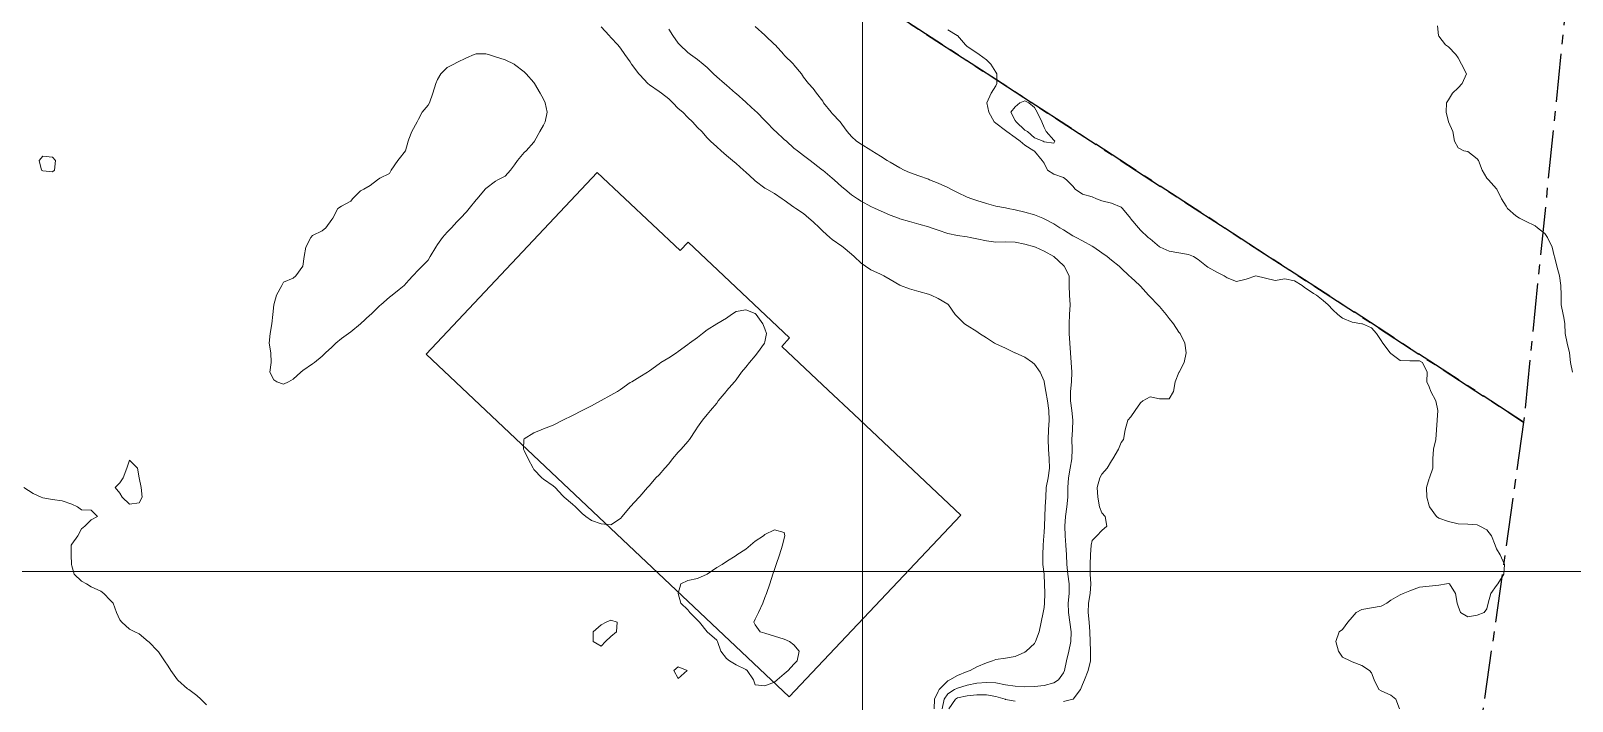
# Model space of a CAD drawing. Header units: centimetres. Extents: x 0 to 642158, y -847 to 649707.
# Drawn here: x 616223.6 to 616303.7, y 621580.6 to 621615.5 of the extents above; entities that cross this region are included whole.
import ezdxf

# ---------------------------------------------------------------- set-up
doc = ezdxf.new("R2010")
doc.units = ezdxf.units.CM
doc.header["$MEASUREMENT"] = 0
doc.linetypes.add('CENTERX2', pattern=[4, 2.5, -0.5, 0.5, -0.5])
doc.layers.add('MEV_grille', color=254, linetype='Continuous', lineweight=9)
doc.layers.add('WAL_topographie 0.5', color=253, linetype='Continuous', lineweight=20)
doc.layers.add('SPW_batiments', color=7, linetype='Continuous')
doc.layers.add('SPW_parcellaire cadastral', color=7, linetype='CENTERX2', lineweight=25, true_color=0xff0542)

# ---------------------------------------------------------------- blocks, each defined once
blk = doc.blocks.new('*U114')
at = {"layer": 'MEV_grille', "transparency": 33554687}
blk.add_lwpolyline([(-1338.461, 0), (1338.461, 0)], dxfattribs=at)
blk = doc.blocks.new('*U115')
at = {"layer": 'MEV_grille', "color": 0, "linetype": 'ByBlock', "lineweight": -2, "transparency": 16777216}
blk.add_blockref('*U114', (0, -800), dxfattribs=at)
blk = doc.blocks.new('*U112')
at = {"layer": 'MEV_grille', "transparency": 33554687}
blk.add_lwpolyline([(0, 1825.476), (0, -1825.476)], dxfattribs=at)
blk = doc.blocks.new('*U113')
at = {"layer": 'MEV_grille', "color": 0, "linetype": 'ByBlock', "lineweight": -2, "transparency": 16777216}
blk.add_blockref('*U112', (900, 0), dxfattribs=at)

msp = doc.modelspace()

# ---------------------------------------------------------------- linework, layer by layer
at = {"layer": 'SPW_batiments'}
msp.add_lwpolyline([(616257.347, 621604.068), (616257.758, 621604.502), (616263.02, 621599.534), (616262.628, 621599.08), (616265.04, 621596.807), (616266.362, 621595.561), (616271.928, 621590.316), (616263.01, 621580.874), (616244.146, 621598.69), (616253.043, 621608.126), (616257.347, 621604.068)], dxfattribs=at)
at = {"layer": 'SPW_parcellaire cadastral'}
for points in [[(616297.098, 621622.428), (616303.493, 621618.268), (616301.154, 621595.154), (616229.886, 621641.446), (616243.747, 621656.668), (616297.098, 621622.428)], [(616225.276, 621635.762), (616228.875, 621640.351), (616229.886, 621641.446), (616301.154, 621595.154), (616297.797, 621571.353), (616295.765, 621565.303), (616285.067, 621547.169), (616274.153, 621532.973), (616271.433, 621535.658), (616267.058, 621530.476), (616270.004, 621527.689), (616264.146, 621527.459), (616235.418, 621555.017), (616213.774, 621575.8), (616208.522, 621605.392), (616207.11, 621612.765), (616208.143, 621614.074), (616211.457, 621618.268), (616215.119, 621622.904), (616218.618, 621627.333), (616221.712, 621631.25), (616225.276, 621635.762)]]:
    msp.add_lwpolyline(points, dxfattribs=at)
at = {"layer": 'WAL_topographie 0.5'}
for points in [[(616253.25, 621615.694), (616253.653, 621615.25), (616253.75, 621615.144), (616254.116, 621614.75), (616254.25, 621614.588), (616254.473, 621614.25), (616254.75, 621613.869), (616254.827, 621613.75), (616255.195, 621613.25), (616255.25, 621613.191), (616255.669, 621612.75), (616255.75, 621612.678), (616256.25, 621612.331), (616256.376, 621612.25), (616256.75, 621611.947), (616256.96, 621611.75), (616257.25, 621611.455), (616257.488, 621611.25), (616257.75, 621610.982), (616257.99, 621610.75), (616258.25, 621610.469), (616258.467, 621610.25), (616258.75, 621609.923), (616258.915, 621609.75), (616259.25, 621609.451), (616259.468, 621609.25), (616259.75, 621609.012), (616260.066, 621608.75), (616260.25, 621608.582), (616260.641, 621608.25), (616260.75, 621608.144), (616261.182, 621607.75), (616261.25, 621607.687), (616261.75, 621607.31), (616261.852, 621607.25), (616262.25, 621607.033), (616262.65, 621606.75), (616262.75, 621606.685), (616263.25, 621606.328), (616263.36, 621606.25), (616263.75, 621605.987), (616264.033, 621605.75), (616264.25, 621605.556), (616264.582, 621605.25), (616264.75, 621605.077), (616265.124, 621604.75), (616265.25, 621604.64), (616265.75, 621604.294), (616265.813, 621604.25), (616266.25, 621603.876), (616266.393, 621603.75), (616266.75, 621603.404), (616266.97, 621603.25), (616267.25, 621603.063), (616267.75, 621602.835), (616267.931, 621602.75), (616268.25, 621602.565), (616268.75, 621602.268), (616268.795, 621602.25), (616269.25, 621602.071), (616269.75, 621601.936), (616270.25, 621601.794), (616270.388, 621601.75), (616270.75, 621601.583), (616271.25, 621601.283), (616271.286, 621601.25), (616271.63, 621600.75), (616271.75, 621600.623), (616272.123, 621600.25), (616272.25, 621600.164), (616272.75, 621599.854), (616272.897, 621599.75), (616273.25, 621599.53), (616273.676, 621599.25), (616273.75, 621599.212), (616274.25, 621598.995), (616274.731, 621598.75), (616274.75, 621598.743), (616275.25, 621598.522), (616275.642, 621598.25), (616275.75, 621598.159), (616276.038, 621597.75), (616276.25, 621597.282), (616276.259, 621597.25), (616276.346, 621596.75), (616276.418, 621596.25), (616276.5, 621595.75), (616276.517, 621595.25), (616276.473, 621594.75), (616276.459, 621594.25), (616276.473, 621593.75), (616276.506, 621593.25), (616276.527, 621592.75), (616276.455, 621592.25), (616276.364, 621591.75), (616276.331, 621591.25), (616276.31, 621590.75), (616276.288, 621590.25), (616276.268, 621589.75), (616276.25, 621589.408), (616276.239, 621589.25), (616276.208, 621588.75), (616276.178, 621588.25), (616276.189, 621587.75), (616276.248, 621587.25), (616276.25, 621587.217), (616276.277, 621586.75), (616276.288, 621586.25), (616276.278, 621585.75), (616276.25, 621585.516), (616276.207, 621585.25), (616276.099, 621584.75), (616275.995, 621584.25), (616275.807, 621583.75), (616275.75, 621583.655), (616275.318, 621583.25), (616275.25, 621583.197), (616274.75, 621582.966), (616274.25, 621582.878), (616273.75, 621582.817), (616273.574, 621582.75), (616273.25, 621582.65), (616272.75, 621582.427), (616272.415, 621582.25), (616272.25, 621582.193), (616271.75, 621581.982), (616271.36, 621581.75), (616271.25, 621581.7), (616270.803, 621581.25), (616270.75, 621581.148), (616270.557, 621580.75), (616270.536, 621580.25)], [(616256.75, 621615.566), (616256.968, 621615.25), (616257.25, 621614.842), (616257.325, 621614.75), (616257.75, 621614.366), (616257.888, 621614.25), (616258.25, 621613.996), (616258.546, 621613.75), (616258.75, 621613.578), (616259.075, 621613.25), (616259.25, 621613.094), (616259.649, 621612.75), (616259.75, 621612.662), (616260.217, 621612.25), (616260.25, 621612.221), (616260.75, 621611.786), (616260.788, 621611.75), (616261.25, 621611.323), (616261.321, 621611.25), (616261.75, 621610.818), (616261.815, 621610.75), (616262.25, 621610.312), (616262.316, 621610.25), (616262.75, 621609.845), (616262.871, 621609.75), (616263.25, 621609.395), (616263.435, 621609.25), (616263.75, 621609.011), (616264.092, 621608.75), (616264.25, 621608.625), (616264.74, 621608.25), (616264.75, 621608.242), (616265.25, 621607.833), (616265.345, 621607.75), (616265.75, 621607.378), (616265.891, 621607.25), (616266.25, 621606.96), (616266.563, 621606.75), (616266.75, 621606.627), (616267.25, 621606.363), (616267.479, 621606.25), (616267.75, 621606.122), (616268.25, 621605.899), (616268.679, 621605.75), (616268.75, 621605.722), (616269.25, 621605.572), (616269.75, 621605.435), (616270.25, 621605.296), (616270.389, 621605.25), (616270.75, 621605.119), (616271.25, 621604.946), (616271.75, 621604.846), (616272.25, 621604.78), (616272.412, 621604.75), (616272.75, 621604.677), (616273.25, 621604.563), (616273.75, 621604.51), (616274.25, 621604.52), (616274.75, 621604.5), (616275.25, 621604.399), (616275.75, 621604.266), (616275.795, 621604.25), (616276.25, 621604.041), (616276.75, 621603.756), (616276.759, 621603.75), (616277.25, 621603.286), (616277.294, 621603.25), (616277.547, 621602.75), (616277.554, 621602.25), (616277.562, 621601.75), (616277.602, 621601.25), (616277.577, 621600.75), (616277.543, 621600.25), (616277.552, 621599.75), (616277.585, 621599.25), (616277.615, 621598.75), (616277.652, 621598.25), (616277.696, 621597.75), (616277.674, 621597.25), (616277.614, 621596.75), (616277.626, 621596.25), (616277.691, 621595.75), (616277.735, 621595.25), (616277.72, 621594.75), (616277.693, 621594.25), (616277.705, 621593.75), (616277.69, 621593.25), (616277.611, 621592.75), (616277.521, 621592.25), (616277.486, 621591.75), (616277.481, 621591.25), (616277.426, 621590.75), (616277.355, 621590.25), (616277.33, 621589.75), (616277.345, 621589.25), (616277.381, 621588.75), (616277.409, 621588.25), (616277.428, 621587.75), (616277.486, 621587.25), (616277.557, 621586.75), (616277.547, 621586.25), (616277.493, 621585.75), (616277.511, 621585.25), (616277.588, 621584.75), (616277.649, 621584.25), (616277.641, 621583.75), (616277.535, 621583.25), (616277.41, 621582.75), (616277.303, 621582.25), (616277.25, 621582.129), (616276.996, 621581.75), (616276.75, 621581.598), (616276.25, 621581.462), (616275.75, 621581.409), (616275.25, 621581.402), (616274.75, 621581.429), (616274.25, 621581.505), (616273.75, 621581.597), (616273.25, 621581.623), (616272.75, 621581.577), (616272.25, 621581.476), (616271.75, 621581.334), (616271.599, 621581.25), (616271.25, 621581.034), (616271.054, 621580.75), (616270.955, 621580.25)], [(616261.25, 621615.708), (616261.75, 621615.265), (616261.766, 621615.25), (616262.25, 621614.781), (616262.281, 621614.75), (616262.728, 621614.25), (616262.75, 621614.22), (616263.23, 621613.75), (616263.25, 621613.726), (616263.642, 621613.25), (616263.75, 621613.083), (616264.012, 621612.75), (616264.25, 621612.487), (616264.426, 621612.25), (616264.75, 621611.837), (616264.796, 621611.75), (616265.195, 621611.25), (616265.25, 621611.195), (616265.665, 621610.75), (616265.75, 621610.635), (616266.016, 621610.25), (616266.25, 621609.988), (616266.5, 621609.75), (616266.75, 621609.595), (616267.25, 621609.284), (616267.303, 621609.25), (616267.75, 621608.971), (616268.099, 621608.75), (616268.25, 621608.653), (616268.75, 621608.366), (616268.976, 621608.25), (616269.25, 621608.118), (616269.75, 621607.944), (616270.25, 621607.773), (616270.298, 621607.75), (616270.75, 621607.561), (616271.25, 621607.343), (616271.413, 621607.25), (616271.75, 621607.083), (616272.25, 621606.845), (616272.49, 621606.75), (616272.75, 621606.66), (616273.25, 621606.505), (616273.75, 621606.376), (616274.25, 621606.278), (616274.377, 621606.25), (616274.75, 621606.18), (616275.25, 621606.067), (616275.75, 621605.931), (616276.179, 621605.75), (616276.25, 621605.72), (616276.75, 621605.448), (616277.071, 621605.25), (616277.25, 621605.135), (616277.75, 621604.833), (616277.907, 621604.75), (616278.25, 621604.576), (616278.75, 621604.301), (616278.824, 621604.25), (616279.25, 621603.952), (616279.525, 621603.75), (616279.75, 621603.573), (616280.152, 621603.25), (616280.25, 621603.158), (616280.674, 621602.75), (616280.75, 621602.676), (616281.223, 621602.25), (616281.25, 621602.22), (616281.679, 621601.75), (616281.75, 621601.667), (616282.164, 621601.25), (616282.25, 621601.152), (616282.594, 621600.75), (616282.75, 621600.527), (616282.976, 621600.25), (616283.25, 621599.82), (616283.31, 621599.75), (616283.552, 621599.25), (616283.623, 621598.75), (616283.518, 621598.25), (616283.264, 621597.75), (616283.25, 621597.724), (616283.054, 621597.25), (616282.976, 621596.75), (616282.75, 621596.363), (616282.25, 621596.355), (616281.75, 621596.459), (616281.375, 621596.25), (616281.25, 621596.153), (616280.984, 621595.75), (616280.75, 621595.426), (616280.607, 621595.25), (616280.453, 621594.75), (616280.375, 621594.25), (616280.25, 621594.092), (616280.109, 621593.75), (616279.814, 621593.25), (616279.75, 621593.146), (616279.52, 621592.75), (616279.25, 621592.443), (616279.14, 621592.25), (616279.014, 621591.75), (616279.038, 621591.25), (616279.129, 621590.75), (616279.25, 621590.438), (616279.42, 621590.25), (616279.511, 621589.75), (616279.25, 621589.524), (616278.991, 621589.25), (616278.75, 621588.995), (616278.697, 621588.75), (616278.663, 621588.25), (616278.639, 621587.75), (616278.64, 621587.25), (616278.679, 621586.75), (616278.65, 621586.25), (616278.563, 621585.75), (616278.543, 621585.25), (616278.59, 621584.75), (616278.627, 621584.25), (616278.634, 621583.75), (616278.659, 621583.25), (616278.657, 621582.75), (616278.54, 621582.25), (616278.353, 621581.75), (616278.25, 621581.519), (616278.141, 621581.25), (616277.753, 621580.75), (616277.75, 621580.748), (616277.25, 621580.634)], [(616271.25, 621615.529), (616271.733, 621615.25), (616271.75, 621615.241), (616272.174, 621614.75), (616272.25, 621614.668), (616272.75, 621614.333), (616272.883, 621614.25), (616273.25, 621613.977), (616273.484, 621613.75), (616273.75, 621613.335), (616273.797, 621613.25), (616273.801, 621612.75), (616273.75, 621612.629), (616273.506, 621612.25), (616273.28, 621611.75), (616273.371, 621611.25), (616273.653, 621610.75), (616273.75, 621610.69), (616274.25, 621610.31), (616274.318, 621610.25), (616274.75, 621609.944), (616275, 621609.75), (616275.25, 621609.543), (616275.722, 621609.25), (616275.75, 621609.235), (616276.15, 621608.75), (616276.25, 621608.602), (616276.429, 621608.25), (616276.75, 621608.029), (616277.25, 621607.867), (616277.417, 621607.75), (616277.75, 621607.409), (616277.868, 621607.25), (616278.25, 621606.991), (616278.75, 621606.863), (616278.974, 621606.75), (616279.25, 621606.654), (616279.75, 621606.523), (616280.25, 621606.322), (616280.329, 621606.25), (616280.731, 621605.75), (616280.75, 621605.718), (616281.146, 621605.25), (616281.25, 621605.12), (616281.653, 621604.75), (616281.75, 621604.67), (616282.25, 621604.262), (616282.27, 621604.25), (616282.75, 621604.026), (616283.25, 621603.949), (616283.75, 621603.863), (616284.017, 621603.75), (616284.25, 621603.596), (616284.693, 621603.25), (616284.75, 621603.205), (616285.25, 621602.919), (616285.594, 621602.75), (616285.75, 621602.644), (616286.25, 621602.464), (616286.75, 621602.578), (616287.25, 621602.75), (616287.25, 621602.75), (616287.25, 621602.75), (616287.75, 621602.639), (616288.25, 621602.518), (616288.75, 621602.603), (616289.25, 621602.487), (616289.652, 621602.25), (616289.75, 621602.157), (616290.25, 621601.827), (616290.39, 621601.75), (616290.75, 621601.469), (616291, 621601.25), (616291.25, 621600.986), (616291.5, 621600.75), (616291.75, 621600.561), (616292.25, 621600.34), (616292.75, 621600.263), (616292.787, 621600.25), (616293.25, 621600.046), (616293.517, 621599.75), (616293.75, 621599.397), (616293.839, 621599.25), (616294.223, 621598.75), (616294.25, 621598.72), (616294.75, 621598.356), (616295.25, 621598.344), (616295.75, 621598.337), (616295.897, 621598.25), (616296.145, 621597.75), (616296.135, 621597.25), (616296.25, 621596.976), (616296.341, 621596.75), (616296.604, 621596.25), (616296.692, 621595.75), (616296.658, 621595.25), (616296.637, 621594.75), (616296.602, 621594.25), (616296.476, 621593.75), (616296.441, 621593.25), (616296.438, 621592.75), (616296.262, 621592.25), (616296.25, 621592.219), (616296.103, 621591.75), (616296.128, 621591.25), (616296.25, 621590.796), (616296.27, 621590.75), (616296.629, 621590.25), (616296.75, 621590.167), (616297.25, 621589.985), (616297.75, 621589.87), (616298.25, 621589.842), (616298.75, 621589.82), (616298.887, 621589.75), (616299.25, 621589.554), (616299.492, 621589.25), (616299.679, 621588.75), (616299.75, 621588.562), (616299.929, 621588.25), (616300.158, 621587.75), (616300.132, 621587.25), (616299.823, 621586.75), (616299.75, 621586.669), (616299.455, 621586.25), (616299.317, 621585.75), (616299.25, 621585.442), (616299.111, 621585.25), (616298.75, 621585.12), (616298.25, 621585.038), (616297.871, 621585.25), (616297.75, 621585.583), (616297.7, 621585.75), (616297.61, 621586.25), (616297.306, 621586.75), (616297.25, 621586.766), (616297.15, 621586.75), (616296.75, 621586.67), (616296.25, 621586.632), (616295.75, 621586.571), (616295.25, 621586.375), (616294.904, 621586.25), (616294.75, 621586.183), (616294.25, 621585.896), (616294.044, 621585.75), (616293.75, 621585.589), (616293.25, 621585.5), (616292.75, 621585.42), (616292.45, 621585.25), (616292.25, 621585.023), (616292.028, 621584.75), (616291.75, 621584.375), (616291.583, 621584.25), (616291.41, 621583.75), (616291.543, 621583.25), (616291.75, 621582.934), (616292.139, 621582.75), (616292.25, 621582.697), (616292.75, 621582.5), (616293.15, 621582.25), (616293.25, 621582.125), (616293.4, 621581.75), (616293.639, 621581.25), (616293.75, 621581.194), (616294.25, 621580.964), (616294.515, 621580.75), (616294.712, 621580.25)], [(616296.682, 621615.75), (616296.736, 621615.25), (616296.75, 621615.212), (616297.103, 621614.75), (616297.25, 621614.646), (616297.63, 621614.25), (616297.75, 621614.074), (616297.927, 621613.75), (616298.181, 621613.25), (616297.97, 621612.75), (616297.75, 621612.53), (616297.47, 621612.25), (616297.25, 621611.906), (616297.154, 621611.75), (616297.129, 621611.25), (616297.25, 621610.75), (616297.25, 621610.75), (616297.483, 621610.25), (616297.566, 621609.75), (616297.75, 621609.4), (616298.05, 621609.25), (616298.25, 621609.217), (616298.75, 621608.841), (616298.807, 621608.75), (616298.994, 621608.25), (616299.25, 621607.833), (616299.33, 621607.75), (616299.75, 621607.273), (616299.766, 621607.25), (616300, 621606.75), (616300.25, 621606.375), (616300.323, 621606.25), (616300.75, 621605.87), (616300.946, 621605.75), (616301.25, 621605.587), (616301.75, 621605.358), (616301.872, 621605.25), (616302.25, 621604.946), (616302.403, 621604.75), (616302.635, 621604.25), (616302.75, 621603.796), (616302.761, 621603.75), (616302.886, 621603.25), (616303.013, 621602.75), (616303.083, 621602.25), (616303.1, 621601.75), (616303.109, 621601.25), (616303.217, 621600.75), (616303.25, 621600.583), (616303.301, 621600.25), (616303.317, 621599.75), (616303.41, 621599.25), (616303.532, 621598.75), (616303.59, 621598.25), (616303.69, 621597.75)], [(616237, 621597.25), (616236.75, 621597.125), (616236.393, 621597.25), (616236.25, 621597.35), (616236.039, 621597.75), (616236.107, 621598.25), (616236.083, 621598.75), (616236, 621599.25), (616236.05, 621599.75), (616236.141, 621600.25), (616236.185, 621600.75), (616236.25, 621601.25), (616236.25, 621601.25), (616236.382, 621601.75), (616236.662, 621602.25), (616236.75, 621602.417), (616237.25, 621602.625), (616237.387, 621602.75), (616237.75, 621603.25), (616237.75, 621603.25), (616237.824, 621603.75), (616237.902, 621604.25), (616238.156, 621604.75), (616238.25, 621604.844), (616238.75, 621605.098), (616238.945, 621605.25), (616239.25, 621605.673), (616239.306, 621605.75), (616239.562, 621606.25), (616239.75, 621606.375), (616240.25, 621606.639), (616240.333, 621606.75), (616240.75, 621607.167), (616240.917, 621607.25), (616241.25, 621607.45), (616241.625, 621607.75), (616241.75, 621607.821), (616242.25, 621608.068), (616242.341, 621608.25), (616242.682, 621608.75), (616242.75, 621608.833), (616243.076, 621609.25), (616243.227, 621609.75), (616243.25, 621609.85), (616243.404, 621610.25), (616243.679, 621610.75), (616243.75, 621610.893), (616243.942, 621611.25), (616244.25, 621611.613), (616244.321, 621611.75), (616244.5, 621612.25), (616244.664, 621612.75), (616244.75, 621612.959), (616244.909, 621613.25), (616245.25, 621613.576), (616245.583, 621613.75), (616245.75, 621613.841), (616246.25, 621614.075), (616246.639, 621614.25), (616246.75, 621614.285), (616247.25, 621614.297), (616247.4, 621614.25), (616247.75, 621614.137), (616248.25, 621613.985), (616248.721, 621613.75), (616248.75, 621613.731), (616249.25, 621613.347), (616249.35, 621613.25), (616249.75, 621612.806), (616249.787, 621612.75), (616250.071, 621612.25), (616250.25, 621611.932), (616250.341, 621611.75), (616250.441, 621611.25), (616250.33, 621610.75), (616250.25, 621610.59), (616250.061, 621610.25), (616249.789, 621609.75), (616249.75, 621609.694), (616249.34, 621609.25), (616249.25, 621609.165), (616248.903, 621608.75), (616248.75, 621608.523), (616248.531, 621608.25), (616248.25, 621607.931), (616247.868, 621607.75), (616247.75, 621607.679), (616247.25, 621607.29), (616247.214, 621607.25), (616246.798, 621606.75), (616246.75, 621606.706), (616246.39, 621606.25), (616246.25, 621606.083), (616245.942, 621605.75), (616245.75, 621605.553), (616245.476, 621605.25), (616245.25, 621605.029), (616245.01, 621604.75), (616244.75, 621604.379), (616244.66, 621604.25), (616244.362, 621603.75), (616244.25, 621603.569), (616243.939, 621603.25), (616243.75, 621603.056), (616243.468, 621602.75), (616243.25, 621602.526), (616243.006, 621602.25), (616242.75, 621602.038), (616242.384, 621601.75), (616242.25, 621601.65), (616241.792, 621601.25), (616241.75, 621601.206), (616241.273, 621600.75), (616241.25, 621600.731), (616240.75, 621600.264), (616240.735, 621600.25), (616240.25, 621599.85), (616240.112, 621599.75), (616239.75, 621599.5), (616239.458, 621599.25), (616239.25, 621599.042), (616238.922, 621598.75), (616238.75, 621598.578), (616238.346, 621598.25), (616238.25, 621598.184), (616237.75, 621597.841), (616237.639, 621597.75), (616237.25, 621597.382), (616237, 621597.25)], [(616276.813, 621609.75), (616276.75, 621609.643), (616276.25, 621609.708), (616276.194, 621609.75), (616275.75, 621609.932), (616275.381, 621610.25), (616275.25, 621610.319), (616274.794, 621610.75), (616274.75, 621610.833), (616274.516, 621611.25), (616274.75, 621611.538), (616274.989, 621611.75), (616275.25, 621611.848), (616275.457, 621611.75), (616275.75, 621611.5), (616275.885, 621611.25), (616276.128, 621610.75), (616276.25, 621610.456), (616276.353, 621610.25), (616276.75, 621609.8), (616276.813, 621609.75)], [(616224.858, 621608.25), (616224.75, 621608.152), (616224.25, 621608.201), (616224.179, 621608.25), (616224.05, 621608.75), (616224.25, 621608.972), (616224.75, 621608.912), (616224.907, 621608.75), (616224.858, 621608.25)], [(616254.341, 621590.25), (616254.25, 621590.145), (616253.75, 621589.813), (616253.25, 621589.868), (616252.75, 621590.046), (616252.448, 621590.25), (616252.25, 621590.398), (616251.904, 621590.75), (616251.75, 621590.883), (616251.327, 621591.25), (616251.25, 621591.328), (616250.847, 621591.75), (616250.75, 621591.843), (616250.25, 621592.181), (616250.154, 621592.25), (616249.75, 621592.697), (616249.712, 621592.75), (616249.456, 621593.25), (616249.25, 621593.67), (616249.211, 621593.75), (616249.234, 621594.25), (616249.25, 621594.279), (616249.75, 621594.6), (616250.125, 621594.75), (616250.25, 621594.796), (616250.75, 621595), (616251.25, 621595.25), (616251.25, 621595.25), (616251.75, 621595.5), (616252.25, 621595.75), (616252.25, 621595.75), (616252.75, 621596), (616253.208, 621596.25), (616253.25, 621596.273), (616253.75, 621596.546), (616254.094, 621596.75), (616254.25, 621596.843), (616254.75, 621597.202), (616254.829, 621597.25), (616255.25, 621597.5), (616255.65, 621597.75), (616255.75, 621597.815), (616256.25, 621598.185), (616256.35, 621598.25), (616256.75, 621598.5), (616257.15, 621598.75), (616257.25, 621598.813), (616257.75, 621599.185), (616257.837, 621599.25), (616258.25, 621599.556), (616258.5, 621599.75), (616258.75, 621599.938), (616259.25, 621600.25), (616259.25, 621600.25), (616259.75, 621600.55), (616260.011, 621600.75), (616260.25, 621600.907), (616260.75, 621600.99), (616261.25, 621600.795), (616261.291, 621600.75), (616261.64, 621600.25), (616261.75, 621600), (616261.835, 621599.75), (616261.75, 621599.327), (616261.721, 621599.25), (616261.369, 621598.75), (616261.25, 621598.594), (616260.953, 621598.25), (616260.75, 621598.008), (616260.539, 621597.75), (616260.25, 621597.343), (616260.169, 621597.25), (616259.75, 621596.769), (616259.733, 621596.75), (616259.329, 621596.25), (616259.25, 621596.139), (616258.922, 621595.75), (616258.75, 621595.546), (616258.5, 621595.25), (616258.25, 621594.886), (616258.159, 621594.75), (616257.829, 621594.25), (616257.75, 621594.146), (616257.391, 621593.75), (616257.25, 621593.583), (616256.95, 621593.25), (616256.75, 621592.977), (616256.55, 621592.75), (616256.25, 621592.409), (616256.091, 621592.25), (616255.75, 621591.855), (616255.65, 621591.75), (616255.25, 621591.279), (616255.225, 621591.25), (616254.75, 621590.75), (616254.75, 621590.75), (616254.341, 621590.25)], [(616229.404, 621591.25), (616229.25, 621590.965), (616228.75, 621590.893), (616228.365, 621591.25), (616228.25, 621591.465), (616228, 621591.75), (616228.25, 621592), (616228.417, 621592.25), (616228.603, 621592.75), (616228.75, 621593.167), (616229.167, 621592.75), (616229.25, 621592.251), (616229.25, 621592.25), (616229.357, 621591.75), (616229.404, 621591.25)], [(616223.25, 621591.75), (616223.75, 621591.437), (616224.159, 621591.25), (616224.25, 621591.222), (616224.75, 621591.131), (616225.25, 621591.058), (616225.75, 621590.887), (616226.05, 621590.75), (616226.25, 621590.596), (616226.75, 621590.583), (616227.083, 621590.25), (616226.75, 621590.068), (616226.432, 621589.75), (616226.25, 621589.607), (616226.058, 621589.25), (616225.75, 621588.806), (616225.724, 621588.75), (616225.717, 621588.25), (616225.733, 621587.75), (616225.75, 621587.679), (616225.865, 621587.25), (616226.25, 621586.893), (616226.517, 621586.75), (616226.75, 621586.598), (616227.25, 621586.37), (616227.417, 621586.25), (616227.75, 621585.897), (616227.889, 621585.75), (616228.07, 621585.25), (616228.25, 621584.875), (616228.35, 621584.75), (616228.75, 621584.397), (616229.028, 621584.25), (616229.25, 621584.15), (616229.721, 621583.75), (616229.75, 621583.736), (616230.224, 621583.25), (616230.25, 621583.213), (616230.563, 621582.75), (616230.75, 621582.462), (616230.895, 621582.25), (616231.238, 621581.75), (616231.25, 621581.736), (616231.75, 621581.299), (616231.833, 621581.25), (616232.25, 621580.938), (616232.45, 621580.75), (616232.75, 621580.46)], [(616262.391, 621581.75), (616262.25, 621581.637), (616261.75, 621581.444), (616261.25, 621581.5), (616261.162, 621581.75), (616260.833, 621582.25), (616260.75, 621582.303), (616260.25, 621582.534), (616259.902, 621582.75), (616259.75, 621582.875), (616259.466, 621583.25), (616259.291, 621583.75), (616259.25, 621583.815), (616258.75, 621584.25), (616258.75, 621584.25), (616258.355, 621584.75), (616258.25, 621584.864), (616257.853, 621585.25), (616257.75, 621585.402), (616257.387, 621585.75), (616257.25, 621586.25), (616257.25, 621586.25), (616257.25, 621586.251), (616257.375, 621586.75), (616257.75, 621586.917), (616258.25, 621587.016), (616258.75, 621587.25), (616258.75, 621587.25), (616259.25, 621587.592), (616259.523, 621587.75), (616259.75, 621587.906), (616260.25, 621588.227), (616260.283, 621588.25), (616260.75, 621588.554), (616261, 621588.75), (616261.25, 621588.964), (616261.679, 621589.25), (616261.75, 621589.306), (616262.25, 621589.558), (616262.75, 621589.417), (616262.781, 621589.25), (616262.75, 621589.125), (616262.656, 621588.75), (616262.5, 621588.25), (616262.333, 621587.75), (616262.25, 621587.5), (616262.167, 621587.25), (616262, 621586.75), (616261.833, 621586.25), (616261.75, 621586.036), (616261.632, 621585.75), (616261.417, 621585.25), (616261.25, 621584.917), (616261.167, 621584.75), (616261.25, 621584.614), (616261.5, 621584.25), (616261.75, 621584.179), (616262.25, 621584.034), (616262.75, 621583.872), (616263.025, 621583.75), (616263.25, 621583.583), (616263.531, 621583.25), (616263.422, 621582.75), (616263.25, 621582.567), (616262.953, 621582.25), (616262.75, 621582.069), (616262.391, 621581.75)], [(616253.464, 621583.75), (616253.25, 621583.506), (616252.83, 621583.75), (616252.828, 621584.25), (616253.25, 621584.623), (616253.5, 621584.75), (616253.75, 621584.862), (616254.075, 621584.75), (616254.046, 621584.25), (616253.75, 621584.009), (616253.464, 621583.75)], [(616257.708, 621582.25), (616257.25, 621581.827), (616257.011, 621582.25), (616257.25, 621582.427), (616257.708, 621582.25)], [(616274.75, 621580.647), (616274.25, 621580.745), (616274.23, 621580.75), (616273.75, 621580.884), (616273.25, 621580.975), (616272.75, 621580.986), (616272.25, 621580.93), (616271.75, 621580.815), (616271.656, 621580.75), (616271.3, 621580.25)]]:
    msp.add_lwpolyline(points, dxfattribs=at)

# ---------------------------------------------------------------- block references
at = {"layer": 'MEV_grille', "transparency": 33554687}
for name, p in [('*U113', (615366.814, 620593.644)), ('*U115', (616669.481, 622387.381))]:
    msp.add_blockref(name, p, dxfattribs=at)

doc.saveas('drawing.dxf')
